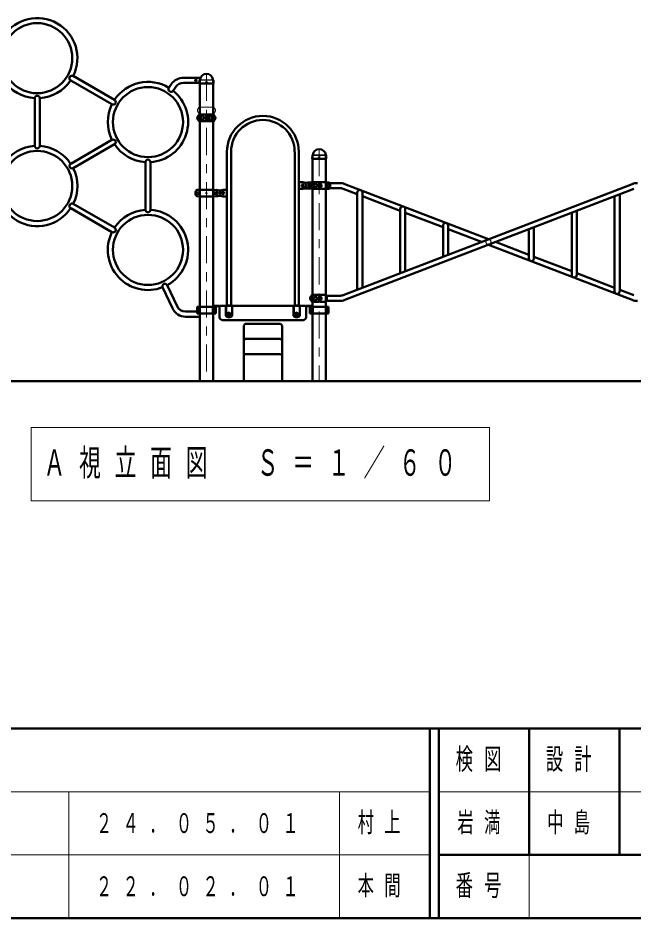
# Model space of a CAD drawing. Units: millimetres on the paper. Extents: x -385 to 0, y -594 to 267.
# Drawn here: x -289.1 to -220.9, y -297 to -197.3 of the extents above; entities that cross this region are included whole.
import ezdxf

# ---------------------------------------------------------------- set-up
doc = ezdxf.new("R2010")
doc.units = ezdxf.units.MM
for name, pattern in [('USER1', [4.5, 2.5, -2]), ('USER2', [6, 3, -1, 1, -1]), ('USER3', [8, 3, -1, 1, -1, 1, -1])]:
    doc.linetypes.add(name, pattern=pattern)
doc.layers.add('LY_1', color=140, linetype='Continuous', lineweight=50)
doc.styles.add('ＭＳ ゴシック', font='')
doc.styles.get('ＭＳ ゴシック').set_extended_font_data('MS Gothic')

msp = doc.modelspace()

# ---------------------------------------------------------------- linework, layer by layer
at = {"layer": 'LY_1', "color": 7, "linetype": 'USER2', "lineweight": 13}
for p, q in [((-268.257, -203.439), (-268.257, -237.493)), ((-255.757, -211.773), (-255.757, -237.493))]:
    msp.add_line(p, q, dxfattribs=at)
at = {"layer": 'LY_1'}
for p, q in [((-278.725, -206.809), (-283.302, -204.167)), ((-278.442, -206.318), (-283.019, -203.676)), ((-268.999, -203.876), (-270.805, -203.876)), ((-268.999, -204.443), (-270.805, -204.443)), ((-269.031, -204.501), (-269.024, -204.17)), ((-269.003, -204.122), (-268.985, -204.104)), ((-268.999, -204.159), (-268.999, -237.493)), ((-267.51, -204.122), (-267.528, -204.104)), ((-267.514, -204.159), (-267.514, -237.493)), ((-267.482, -204.501), (-267.489, -204.17)), ((-272.423, -204.984), (-272.13, -204.565)), ((-271.958, -205.309), (-271.665, -204.89)), ((-269.031, -204.501), (-269.023, -204.509)), ((-267.491, -204.509), (-269.023, -204.509)), ((-267.491, -204.509), (-267.482, -204.501)), ((-287.29, -211.427), (-287.29, -206.142)), ((-286.723, -211.427), (-286.723, -206.142)), ((-269.202, -208.159), (-269.207, -208.159)), ((-269.025, -207.951), (-268.315, -207.951)), ((-268.526, -208.173), (-268.81, -208.158)), ((-268.526, -208.173), (-268.526, -208.479)), ((-268.282, -207.984), (-268.282, -208.668)), ((-268.232, -207.984), (-268.232, -208.668)), ((-268.214, -208.034), (-268.109, -208.04)), ((-267.49, -207.951), (-268.198, -207.951)), ((-268.078, -208.579), (-268.078, -208.073)), ((-267.987, -208.169), (-267.703, -208.154)), ((-267.987, -208.483), (-267.987, -208.169)), ((-269.202, -208.493), (-269.207, -208.493)), ((-269.023, -208.701), (-268.315, -208.701)), ((-268.526, -208.479), (-268.81, -208.494)), ((-268.214, -208.618), (-268.109, -208.612)), ((-267.488, -208.701), (-268.198, -208.701)), ((-267.987, -208.483), (-267.703, -208.498)), ((-278.725, -210.759), (-283.302, -213.402)), ((-278.442, -211.25), (-283.019, -213.892)), ((-265.983, -229.106), (-265.983, -212.076)), ((-265.53, -229.106), (-265.53, -212.075)), ((-258.483, -229.106), (-258.483, -212.075)), ((-258.03, -229.106), (-258.03, -212.076)), ((-256.503, -212.455), (-256.485, -212.437)), ((-255.01, -212.455), (-255.028, -212.437)), ((-275.021, -213.225), (-275.021, -218.51)), ((-274.454, -213.225), (-274.454, -218.51)), ((-256.531, -212.834), (-256.524, -212.504)), ((-256.531, -212.834), (-256.523, -212.842)), ((-254.991, -212.842), (-256.523, -212.842)), ((-256.499, -212.493), (-256.499, -237.493)), ((-255.014, -212.493), (-255.014, -237.493)), ((-254.991, -212.842), (-254.982, -212.834)), ((-254.982, -212.834), (-254.989, -212.504)), ((-256.523, -215.451), (-257.048, -215.497)), ((-256.525, -215.451), (-255.815, -215.451)), ((-254.99, -215.451), (-256.524, -215.451)), ((-255.607, -215.451), (-255.707, -215.451)), ((-255.707, -215.451), (-255.707, -216.201)), ((-254.937, -215.451), (-255.607, -215.451)), ((-255.607, -215.451), (-255.607, -216.201)), ((-254.99, -215.451), (-254.727, -215.474)), ((-254.937, -216.201), (-254.937, -215.451)), ((-269.023, -216.284), (-269.286, -216.307)), ((-269.023, -216.284), (-267.49, -216.284)), ((-267.49, -216.284), (-266.965, -216.33)), ((-266.965, -216.33), (-266.628, -216.355)), ((-266.423, -216.293), (-265.983, -216.293)), ((-257.59, -215.459), (-258.03, -215.459)), ((-257.59, -216.193), (-258.03, -216.193)), ((-257.048, -215.497), (-257.385, -215.522)), ((-257.048, -216.155), (-257.385, -216.13)), ((-256.523, -216.201), (-257.048, -216.155)), ((-256.702, -215.659), (-256.707, -215.659)), ((-256.702, -215.993), (-256.707, -215.993)), ((-254.99, -216.201), (-256.524, -216.201)), ((-256.523, -216.201), (-255.815, -216.201)), ((-256.026, -215.673), (-256.31, -215.658)), ((-256.026, -215.979), (-256.31, -215.994)), ((-256.026, -215.673), (-256.026, -215.979)), ((-255.782, -215.484), (-255.782, -216.168)), ((-255.607, -216.201), (-255.707, -216.201)), ((-255.607, -215.676), (-255.59, -215.676)), ((-255.607, -215.676), (-255.607, -215.976)), ((-255.607, -215.976), (-255.59, -215.976)), ((-254.937, -216.201), (-255.607, -216.201)), ((-255.507, -215.759), (-255.507, -215.893)), ((-254.99, -216.201), (-254.727, -216.178)), ((-253.504, -215.543), (-254.937, -215.543)), ((-253.504, -216.109), (-254.937, -216.109)), ((-253.127, -227.973), (-221.089, -215.65)), ((-253.127, -216.179), (-251.54, -216.79)), ((-252.924, -215.65), (-237.007, -221.772)), ((-252.924, -228.501), (-220.886, -216.179)), ((-269.023, -217.034), (-269.286, -217.011)), ((-269.023, -217.034), (-267.49, -217.034)), ((-267.49, -217.034), (-266.965, -216.988)), ((-266.965, -216.988), (-266.628, -216.963)), ((-266.423, -217.026), (-265.983, -217.026)), ((-251.54, -216.595), (-251.54, -227.362)), ((-250.973, -216.595), (-250.973, -227.144)), ((-250.973, -217.008), (-246.79, -218.617)), ((-223.04, -227.557), (-223.04, -217.008)), ((-222.473, -227.557), (-222.473, -216.79)), ((-278.725, -220.976), (-283.302, -218.333)), ((-278.442, -220.485), (-283.019, -217.843)), ((-246.79, -218.422), (-246.79, -225.535)), ((-246.223, -218.422), (-246.223, -225.317)), ((-246.223, -218.835), (-242.04, -220.444)), ((-227.79, -225.73), (-227.79, -218.835)), ((-227.223, -225.73), (-227.223, -218.617)), ((-242.04, -220.249), (-242.04, -223.708)), ((-241.473, -220.249), (-241.473, -223.49)), ((-231.973, -223.903), (-231.973, -220.444)), ((-241.473, -220.662), (-237.796, -222.076)), ((-232.54, -223.903), (-232.54, -220.662)), ((-237.007, -222.379), (-221.089, -228.501)), ((-236.217, -222.076), (-232.54, -223.49)), ((-231.973, -223.708), (-227.79, -225.317)), ((-227.223, -225.535), (-223.04, -227.144)), ((-273.118, -227.096), (-272.031, -229.426)), ((-272.604, -226.856), (-271.518, -229.186)), ((-222.473, -227.362), (-220.886, -227.973)), ((-256.702, -228.159), (-256.707, -228.159)), ((-256.525, -227.951), (-255.815, -227.951)), ((-256.026, -228.173), (-256.31, -228.158)), ((-256.026, -228.173), (-256.026, -228.479)), ((-255.782, -227.984), (-255.782, -228.668)), ((-255.607, -227.951), (-255.707, -227.951)), ((-255.707, -227.951), (-255.707, -228.701)), ((-254.937, -227.951), (-255.607, -227.951)), ((-255.607, -227.951), (-255.607, -228.701)), ((-255.607, -228.176), (-255.59, -228.176)), ((-255.607, -228.176), (-255.607, -228.476)), ((-255.507, -228.259), (-255.507, -228.393)), ((-254.937, -228.701), (-254.937, -227.951)), ((-253.504, -228.043), (-254.937, -228.043)), ((-267.226, -229.259), (-269.287, -229.259)), ((-269.287, -229.259), (-269.287, -230.009)), ((-269.148, -229.259), (-269.148, -230.009)), ((-267.561, -229.259), (-267.561, -230.009)), ((-267.514, -229.159), (-266.798, -229.159)), ((-267.514, -229.198), (-266.798, -229.198)), ((-267.405, -229.259), (-267.405, -230.009)), ((-267.356, -229.259), (-267.356, -230.009)), ((-267.226, -229.259), (-267.226, -230.009)), ((-266.798, -229.209), (-266.798, -230.409)), ((-266.748, -229.159), (-257.265, -229.159)), ((-266.107, -230.248), (-266.107, -229.159)), ((-266.09, -229.106), (-265.423, -229.106)), ((-266.09, -230.243), (-266.09, -229.106)), ((-265.423, -230.243), (-265.423, -229.106)), ((-265.407, -230.248), (-265.407, -229.159)), ((-258.607, -230.248), (-258.607, -229.159)), ((-257.923, -229.106), (-258.59, -229.106)), ((-258.59, -230.243), (-258.59, -229.106)), ((-257.923, -230.243), (-257.923, -229.106)), ((-257.907, -230.248), (-257.907, -229.159)), ((-256.499, -229.159), (-257.215, -229.159)), ((-256.499, -229.198), (-257.215, -229.198)), ((-257.215, -229.209), (-257.215, -230.409)), ((-256.787, -229.259), (-254.726, -229.259)), ((-256.787, -229.259), (-256.787, -230.009)), ((-256.702, -228.493), (-256.707, -228.493)), ((-256.657, -229.259), (-256.657, -230.009)), ((-256.608, -229.259), (-256.608, -230.009)), ((-256.523, -228.701), (-255.815, -228.701)), ((-256.452, -229.259), (-256.452, -230.009)), ((-256.026, -228.479), (-256.31, -228.494)), ((-255.607, -228.701), (-255.707, -228.701)), ((-255.607, -228.476), (-255.59, -228.476)), ((-254.937, -228.701), (-255.607, -228.701)), ((-253.504, -228.609), (-254.937, -228.609)), ((-254.865, -229.259), (-254.865, -230.009)), ((-254.726, -229.259), (-254.726, -230.009)), ((-268.999, -229.793), (-270.566, -229.793)), ((-268.999, -230.359), (-270.566, -230.359)), ((-267.226, -230.009), (-269.287, -230.009)), ((-265.823, -230.037), (-265.757, -229.999)), ((-265.823, -230.037), (-265.823, -230.114)), ((-265.823, -230.114), (-265.757, -230.153)), ((-265.757, -229.999), (-265.69, -230.037)), ((-265.757, -230.153), (-265.69, -230.114)), ((-265.69, -230.037), (-265.69, -230.114)), ((-258.323, -230.037), (-258.257, -229.999)), ((-258.323, -230.037), (-258.323, -230.114)), ((-258.323, -230.114), (-258.257, -230.153)), ((-258.257, -229.999), (-258.19, -230.037)), ((-258.257, -230.153), (-258.19, -230.114)), ((-258.19, -230.037), (-258.19, -230.114)), ((-256.787, -230.009), (-254.726, -230.009)), ((-266.465, -230.743), (-262.007, -230.743)), ((-263.965, -231.159), (-264.132, -231.326)), ((-264.132, -231.326), (-264.132, -237.493)), ((-260.048, -231.159), (-263.965, -231.159)), ((-262.007, -230.743), (-257.548, -230.743)), ((-260.048, -231.159), (-259.882, -231.326)), ((-259.882, -237.493), (-259.882, -231.326)), ((-263.965, -232.826), (-264.132, -232.993)), ((-260.048, -232.826), (-263.965, -232.826)), ((-260.048, -232.826), (-259.882, -232.993)), ((-263.965, -234.493), (-264.132, -234.659)), ((-260.048, -234.493), (-263.965, -234.493)), ((-260.048, -234.493), (-259.882, -234.659)), ((-243.5, -276), (-243.5, -297)), ((-242.5, -276), (-242.5, -297)), ((-232.5, -276), (-232.5, -290)), ((-222.5, -276), (-222.5, -290)), ((-242.5, -290), (0, -290))]:
    msp.add_line(p, q, dxfattribs=at)
at = {"layer": 'LY_1', "color": 7, "lineweight": 13}
for p, q in [((-267.512, -204.151), (-269.001, -204.151)), ((-267.542, -204.092), (-268.968, -204.092)), ((-255.042, -212.426), (-256.468, -212.426)), ((-255.012, -212.484), (-256.501, -212.484)), ((-256.869, -215.98), (-256.869, -215.672)), ((-256.561, -215.672), (-256.869, -215.672)), ((-256.561, -215.98), (-256.869, -215.98)), ((-254.952, -215.672), (-254.644, -215.672)), ((-254.952, -215.98), (-254.644, -215.98)), ((-254.644, -215.98), (-254.644, -215.672)), ((-269.369, -216.813), (-269.369, -216.505)), ((-269.061, -216.505), (-269.369, -216.505)), ((-269.061, -216.813), (-269.369, -216.813)), ((-267.452, -216.505), (-267.144, -216.505)), ((-267.452, -216.813), (-267.144, -216.813)), ((-267.144, -216.813), (-267.144, -216.505)), ((-287.697, -242.624), (-287.697, -250.757)), ((-236.897, -242.624), (-287.697, -242.624)), ((-236.897, -250.757), (-236.897, -242.624)), ((-287.697, -250.757), (-236.897, -250.757)), ((-385, -283), (-243.5, -283)), ((-283.5, -283), (-283.5, -297)), ((-253.5, -283), (-253.5, -297)), ((-242.5, -283), (-187.5, -283)), ((-385, -290), (-243.5, -290)), ((-232.5, -290), (-232.5, -297))]:
    msp.add_line(p, q, dxfattribs=at)
at = {"layer": 'LY_1', "color": 7, "linetype": 'USER3', "lineweight": 13}
for p, q in [((-267.488, -207.118), (-269.023, -207.118)), ((-267.49, -207.868), (-269.025, -207.868))]:
    msp.add_line(p, q, dxfattribs=at)
at = {"layer": 'LY_1', "color": 7, "linetype": 'USER1', "lineweight": 13}
for p, q in [((-255.007, -216.201), (-255.007, -215.451)), ((-255.889, -215.68), (-256.026, -215.673)), ((-255.889, -215.972), (-256.026, -215.979)), ((-256.023, -215.743), (-255.607, -215.743)), ((-256.023, -215.909), (-256.023, -215.743)), ((-256.023, -215.909), (-255.607, -215.909)), ((-256.015, -215.684), (-256.015, -215.968)), ((-255.882, -215.684), (-256.015, -215.684)), ((-255.882, -215.968), (-256.015, -215.968)), ((-255.882, -215.689), (-255.882, -215.963)), ((-255.782, -215.726), (-255.882, -215.726)), ((-255.782, -215.926), (-255.882, -215.926)), ((-255.607, -215.726), (-255.707, -215.726)), ((-255.607, -215.926), (-255.707, -215.926)), ((-255.889, -228.18), (-256.026, -228.173)), ((-256.023, -228.243), (-255.607, -228.243)), ((-256.023, -228.409), (-256.023, -228.243)), ((-256.023, -228.409), (-255.607, -228.409)), ((-256.015, -228.184), (-256.015, -228.468)), ((-255.882, -228.184), (-256.015, -228.184)), ((-255.882, -228.189), (-255.882, -228.463)), ((-255.782, -228.226), (-255.882, -228.226)), ((-255.607, -228.226), (-255.707, -228.226)), ((-255.007, -228.701), (-255.007, -227.951)), ((-255.889, -228.472), (-256.026, -228.479)), ((-255.882, -228.468), (-256.015, -228.468)), ((-255.782, -228.426), (-255.882, -228.426)), ((-255.607, -228.426), (-255.707, -228.426))]:
    msp.add_line(p, q, dxfattribs=at)
at = {"layer": 'LY_1', "color": 7}
for p, q in [((-374.646, -237.493), (-149.948, -237.493)), ((-385, -276), (0, -276)), ((-385, -297), (0, -297))]:
    msp.add_line(p, q, dxfattribs=at)
at = {"layer": 'LY_1'}
for centre, radius in [((-287.007, -201.701), 3.883), ((-269.423, -204.159), 0.1), ((-268.257, -204.376), 0.05), ((-274.738, -208.784), 3.883), ((-287.007, -215.868), 3.883), ((-255.757, -212.709), 0.05), ((-257.59, -215.826), 0.125), ((-266.423, -216.659), 0.125), ((-274.738, -222.951), 3.883), ((-265.757, -230.076), 0.175), ((-258.257, -230.076), 0.175)]:
    msp.add_circle(centre, radius, dxfattribs=at)
at = {"layer": 'LY_1', "color": 7, "lineweight": 13}
for centre, radius in [((-256.715, -215.826), 0.154), ((-256.715, -215.826), 0.0833), ((-255.757, -215.826), 0.0833), ((-254.798, -215.826), 0.154), ((-254.798, -215.826), 0.0833), ((-269.215, -216.659), 0.154), ((-269.215, -216.659), 0.0833), ((-268.257, -216.659), 0.0833), ((-267.298, -216.659), 0.154), ((-267.298, -216.659), 0.0833), ((-265.757, -230.076), 0.2), ((-265.757, -230.076), 0.0917), ((-258.257, -230.076), 0.2), ((-258.257, -230.076), 0.0917)]:
    msp.add_circle(centre, radius, dxfattribs=at)
at = {"layer": 'LY_1', "color": 7, "linetype": 'USER1', "lineweight": 13}
for centre, radius in [((-237.007, -222.076), 0.283), ((-265.757, -230.076), 0.104), ((-258.257, -230.076), 0.104)]:
    msp.add_circle(centre, radius, dxfattribs=at)
at = {"layer": 'LY_1'}
for centre, radius, start, end in [((-287.007, -201.701), 4.45, 333.65051, 146.34948), ((-268.257, -204.159), 0.72, 90, 173.3676), ((-268.257, -204.159), 0.72, 6.6324, 90), ((-287.007, -201.701), 4.45, 213.65052, 266.34949), ((-287.007, -201.701), 4.45, 273.65051, 326.34949), ((-283.153, -203.926), 0.283, 60, 240), ((-274.738, -208.784), 4.45, 58.65051, 146.34948), ((-270.805, -205.493), 1.617, 90, 145), ((-270.805, -205.493), 1.05, 90, 145), ((-268.954, -204.171), 0.07, 135, 178.99605), ((-269.018, -204.071), 0.0467, 315, 353.3676), ((-267.495, -204.071), 0.0467, 186.6324, 225), ((-267.559, -204.171), 0.07, 1.00395, 45), ((-274.738, -208.784), 4.45, 273.65051, 51.34949), ((-272.185, -205.139), 0.283, 145, 325), ((-287.007, -206.151), 0.283, 0, 180), ((-278.592, -206.559), 0.283, 240, 60), ((-274.738, -208.784), 4.45, 153.65052, 206.34948), ((-269.007, -208.326), 0.267, 143.1301, 216.8699), ((-269.007, -208.326), 0.25, 154.44159, 205.55841), ((-268.18, -208.721), 1.167, 140.22094, 154.44159), ((-268.18, -207.93), 1.167, 205.55841, 219.77906), ((-269.207, -208.176), 0.0167, 90, 143.1301), ((-269.025, -208.018), 0.0667, 90, 140.22094), ((-268.647, -208.326), 0.232, 154.69944, 205.30056), ((-267.802, -208.726), 1.167, 151.38495, 154.69944), ((-267.802, -207.926), 1.167, 205.30056, 208.61505), ((-268.811, -208.175), 0.0167, 87, 151.38495), ((-268.315, -207.984), 0.0333, 0, 90), ((-268.215, -208.051), 0.0167, 87, 180), ((-268.198, -207.984), 0.0333, 90, 180), ((-268.111, -208.073), 0.0333, 1.08415, 87), ((-267.702, -208.171), 0.0167, 28.61505, 93), ((-268.711, -208.721), 1.167, 25.55841, 28.61505), ((-268.711, -207.93), 1.167, 331.38495, 334.44159), ((-267.884, -208.326), 0.25, 334.44159, 25.55841), ((-267.488, -208.018), 0.0667, 39.77906, 90), ((-268.333, -208.721), 1.167, 25.55841, 39.77906), ((-268.333, -207.93), 1.167, 320.22094, 334.44159), ((-267.507, -208.326), 0.25, 334.44159, 25.55841), ((-262.007, -212.076), 3.977, 0, 180), ((-269.207, -208.476), 0.0167, 216.8699, 270), ((-269.025, -208.634), 0.0667, 219.77906, 270), ((-268.811, -208.477), 0.0167, 208.61505, 273), ((-268.315, -208.668), 0.0333, 270, 0), ((-268.215, -208.601), 0.0167, 180, 273), ((-268.198, -208.668), 0.0333, 180, 270), ((-268.111, -208.579), 0.0333, 273, 358.91585), ((-267.702, -208.481), 0.0167, 267, 331.38495), ((-267.488, -208.634), 0.0667, 270, 320.22094), ((-262.007, -212.076), 3.523, 0, 180), ((-287.007, -215.868), 4.45, 93.65051, 146.34948), ((-287.007, -211.418), 0.283, 180, 0), ((-287.007, -215.868), 4.45, 33.65051, 86.34949), ((-278.592, -211.009), 0.283, 300, 120), ((-274.738, -208.784), 4.45, 213.65052, 266.34949), ((-256.454, -212.505), 0.07, 135, 178.99605), ((-256.518, -212.404), 0.0467, 315, 353.3676), ((-255.757, -212.493), 0.72, 90, 173.3676), ((-255.757, -212.493), 0.72, 6.6324, 90), ((-254.995, -212.404), 0.0467, 186.6324, 225), ((-255.059, -212.505), 0.07, 1.00395, 45), ((-283.153, -213.643), 0.283, 120, 300), ((-274.738, -213.234), 0.283, 0, 180), ((-287.007, -215.868), 4.45, 153.65052, 326.34949), ((-287.007, -215.868), 4.45, 333.65051, 26.34949), ((-256.525, -215.518), 0.0667, 90, 140.22094), ((-255.815, -215.484), 0.0333, 0, 90), ((-268.632, -216.659), 0.833, 163.80375, 196.19625), ((-269.272, -216.473), 0.167, 95, 163.80375), ((-267.241, -216.473), 0.167, 16.19625, 85), ((-267.882, -216.659), 0.833, 343.80375, 16.19625), ((-266.423, -216.659), 0.367, 90, 270), ((-257.59, -215.826), 0.367, 270, 90), ((-256.132, -215.826), 0.833, 163.80375, 196.19625), ((-256.772, -215.64), 0.167, 95, 163.80375), ((-256.772, -216.012), 0.167, 196.19625, 265), ((-256.507, -215.826), 0.267, 143.1301, 216.8699), ((-256.507, -215.826), 0.25, 154.44159, 205.55841), ((-255.68, -216.221), 1.167, 140.22094, 154.44159), ((-255.68, -215.43), 1.167, 205.55841, 219.77906), ((-256.707, -215.676), 0.0167, 90, 143.1301), ((-256.707, -215.976), 0.0167, 216.8699, 270), ((-256.525, -216.134), 0.0667, 219.77906, 270), ((-256.147, -215.826), 0.232, 154.69944, 205.30056), ((-255.302, -216.226), 1.167, 151.38495, 154.69944), ((-255.302, -215.426), 1.167, 205.30056, 208.61505), ((-256.311, -215.675), 0.0167, 87, 151.38495), ((-256.311, -215.977), 0.0167, 208.61505, 273), ((-255.815, -216.168), 0.0333, 270, 0), ((-255.59, -215.759), 0.0833, 0, 90), ((-255.59, -215.893), 0.0833, 270, 0), ((-254.741, -215.64), 0.167, 16.19625, 85), ((-254.741, -216.012), 0.167, 275, 343.80375), ((-255.382, -215.826), 0.833, 343.80375, 16.19625), ((-253.504, -217.159), 1.617, 68.96249, 90), ((-253.504, -217.159), 1.05, 68.96249, 90), ((-251.257, -216.595), 0.283, 0, 180), ((-220.509, -217.159), 1.617, 90, 111.03751), ((-269.272, -216.845), 0.167, 196.19625, 265), ((-267.241, -216.845), 0.167, 275, 343.80375), ((-283.153, -218.093), 0.283, 60, 240), ((-246.507, -218.422), 0.283, 0, 180), ((-274.738, -222.951), 4.45, 93.65051, 146.34948), ((-274.738, -218.501), 0.283, 180, 0), ((-274.738, -222.951), 4.45, 298.65051, 86.34949), ((-241.757, -220.249), 0.283, 0, 180), ((-274.738, -222.951), 4.45, 153.65052, 291.34949), ((-278.592, -220.726), 0.283, 240, 60), ((-232.257, -223.903), 0.283, 180, 0), ((-227.507, -225.73), 0.283, 180, 0), ((-272.857, -226.984), 0.283, 25, 205), ((-256.507, -228.326), 0.267, 143.1301, 216.8699), ((-256.507, -228.326), 0.25, 154.44159, 205.55841), ((-255.68, -228.721), 1.167, 140.22094, 154.44159), ((-256.707, -228.176), 0.0167, 90, 143.1301), ((-256.525, -228.018), 0.0667, 90, 140.22094), ((-256.147, -228.326), 0.232, 154.69944, 205.30056), ((-255.302, -228.726), 1.167, 151.38495, 154.69944), ((-255.302, -227.926), 1.167, 205.30056, 208.61505), ((-256.311, -228.175), 0.0167, 87, 151.38495), ((-255.815, -227.984), 0.0333, 0, 90), ((-255.59, -228.259), 0.0833, 0, 90), ((-255.59, -228.393), 0.0833, 270, 0), ((-253.504, -226.993), 1.05, 270, 291.03751), ((-222.757, -227.557), 0.283, 180, 0), ((-270.566, -228.743), 1.05, 205, 270), ((-266.748, -229.209), 0.05, 90, 180), ((-257.265, -229.209), 0.05, 0, 90), ((-255.68, -227.93), 1.167, 205.55841, 219.77906), ((-256.707, -228.476), 0.0167, 216.8699, 270), ((-256.525, -228.634), 0.0667, 219.77906, 270), ((-256.311, -228.477), 0.0167, 208.61505, 273), ((-255.815, -228.668), 0.0333, 270, 0), ((-253.504, -226.993), 1.617, 270, 291.03751), ((-220.509, -226.993), 1.617, 248.96249, 270), ((-270.566, -228.743), 1.617, 205, 270), ((-266.465, -230.409), 0.333, 180, 270), ((-265.757, -229.993), 0.433, 216.12893, 323.87107), ((-265.757, -229.993), 0.417, 216.8699, 323.1301), ((-258.257, -229.993), 0.433, 216.12893, 323.87107), ((-258.257, -229.993), 0.417, 216.8699, 323.1301), ((-257.548, -230.409), 0.333, 270, 0)]:
    msp.add_arc(centre, radius, start, end, dxfattribs=at)
at = {"layer": 'LY_1', "color": 7, "linetype": 'USER3', "lineweight": 13}
for centre, radius, start, end in [((-269.007, -207.493), 0.25, 154.44159, 205.55841), ((-268.18, -207.888), 1.167, 140.22094, 154.44159), ((-269.025, -207.184), 0.0667, 90, 140.22094), ((-267.488, -207.184), 0.0667, 39.77906, 90), ((-268.333, -207.888), 1.167, 25.55841, 39.77906), ((-267.507, -207.493), 0.25, 334.44159, 25.55841), ((-268.18, -207.097), 1.167, 205.55841, 219.77906), ((-269.025, -207.801), 0.0667, 219.77906, 270), ((-267.488, -207.801), 0.0667, 270, 320.22094), ((-268.333, -207.097), 1.167, 320.22094, 334.44159)]:
    msp.add_arc(centre, radius, start, end, dxfattribs=at)
at = {"layer": 'LY_1', "color": 7, "linetype": 'USER1', "lineweight": 13}
for centre, radius, start, end in [((-256.523, -215.468), 0.0167, 0, 91.98888), ((-256.523, -216.184), 0.0167, 270, 0), ((-255.89, -215.689), 0.0083, 0, 88), ((-255.89, -215.689), 0.0083, 0, 88), ((-255.89, -215.963), 0.0083, 273, 0), ((-255.89, -215.963), 0.0083, 272, 0), ((-256.523, -227.968), 0.0167, 0, 91.98888), ((-255.89, -228.189), 0.0083, 0, 88), ((-255.89, -228.189), 0.0083, 0, 88), ((-256.523, -228.684), 0.0167, 270, 0), ((-255.89, -228.463), 0.0083, 273, 0), ((-255.89, -228.463), 0.0083, 272, 0)]:
    msp.add_arc(centre, radius, start, end, dxfattribs=at)
at = {"layer": 'LY_1', "color": 7, "lineweight": 13}
for centre, start, end in [((-258.694, -215.826), 355.87048, 4.12952), ((-252.819, -215.826), 175.87048, 184.12952), ((-271.194, -216.659), 355.87048, 4.12952), ((-265.319, -216.659), 175.87048, 184.12952)]:
    msp.add_arc(centre, 2.139, start, end, dxfattribs=at)

# ---------------------------------------------------------------- texts
at = {"layer": 'LY_1', "color": 7, "style": 'ＭＳ ゴシック'}
for s, insert, char_height, attachment_point in [('\\T1.64;\\W0.6;Ａ視立面図\u3000Ｓ＝１／６０', (-286.297, -246.691), 2.933, 4), ('\\T1.64;\\W0.6;検図', (-237.5, -279.5), 2.346, 5), ('\\T1.64;\\W0.6;設計', (-227.5, -279.5), 2.346, 5), ('\\T1.64;\\W0.6;村上', (-251.5, -286.5), 2.199, 4), ('\\T1.64;\\W0.6;岩満', (-237.5, -286.5), 2.199, 5), ('\\T1.64;\\W0.6;中島', (-230.5, -286.5), 2.199, 4), ('\\T1.64;\\W0.6;２４．０５．０１', (-280.5, -286.5), 2.199, 4), ('\\T1.64;\\W0.6;本間', (-251.5, -293.5), 2.199, 4), ('\\T1.64;\\W0.6;番号', (-237.5, -293.5), 2.346, 5), ('\\T1.64;\\W0.6;２２．０２．０１', (-280.5, -293.5), 2.199, 4)]:
    msp.add_mtext(s, dxfattribs=dict(at, insert=insert, char_height=char_height, attachment_point=attachment_point))

doc.saveas('drawing.dxf')
